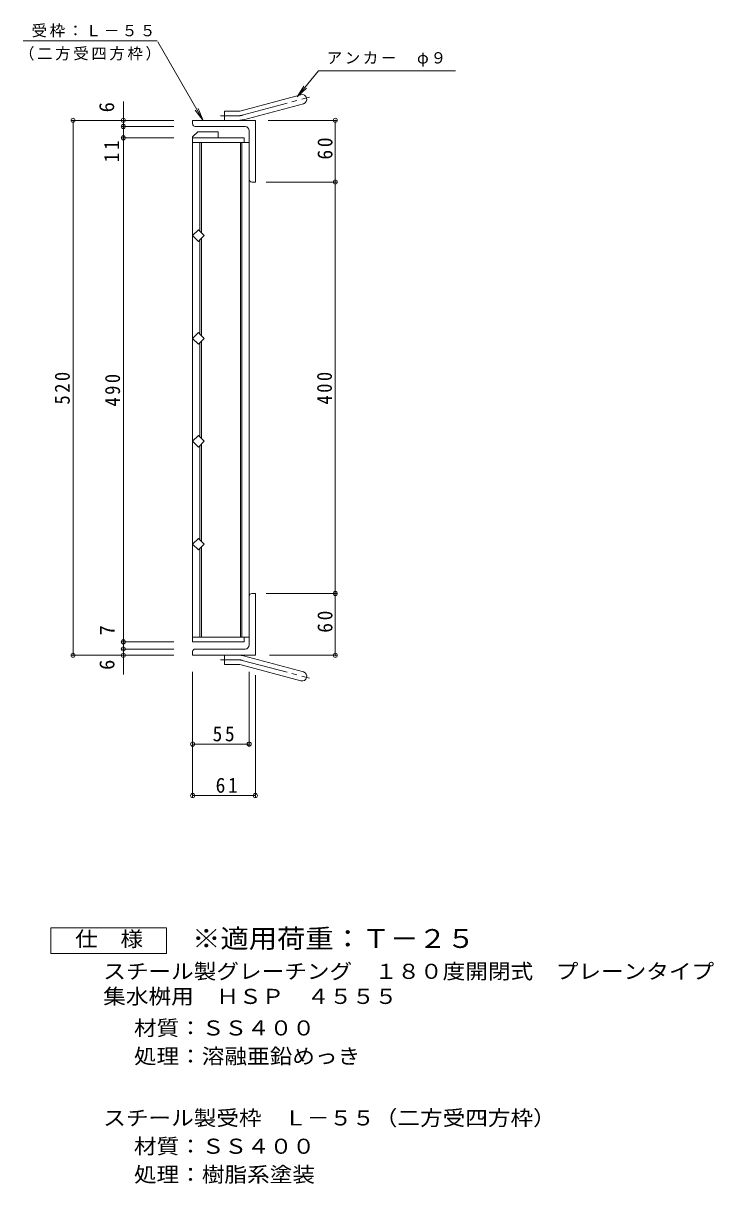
# Model space of a CAD drawing. Units: millimetres, scale not verified. Extents: x -692 to 866, y -688 to 638.
# Drawn here: x 195 to 866, y -553 to 576 of the extents above; entities that cross this region are included whole.
import ezdxf
from ezdxf.enums import TextEntityAlignment as Align

# ---------------------------------------------------------------- set-up
doc = ezdxf.new("R2010")
doc.units = ezdxf.units.MM
doc.header["$LTSCALE"] = 5
doc.header["$PDMODE"] = 32
doc.header["$PDSIZE"] = 4
doc.linetypes.add('CHAIN2', pattern=[12, 9, -1, 1, -1])
for name, color, linetype, lineweight in [('B-1', 2, 'Continuous', 9), ('B-2', 3, 'Continuous', 9), ('B-4', 7, 'Continuous', 9), ('B-5', 7, 'Continuous', 9), ('F-4_F-4ﾚｲﾔ', 2, 'Continuous', 9)]:
    doc.layers.add(name, color=color, linetype=linetype, lineweight=lineweight)
doc.layers.add('F-5_F-5ﾚｲﾔ', color=2, linetype='Continuous')
doc.styles.add('ＭＳ ゴシック', font='')
doc.styles.get('ＭＳ ゴシック').set_extended_font_data('MS Gothic')

msp = doc.modelspace()

# ---------------------------------------------------------------- linework, layer by layer
at = {"layer": 'B-1'}
for p, q in [((406.594, 490.564), (464.785, 506.156)), ((408.923, 481.87), (467.114, 497.463)), ((390.449, 481.257), (390.449, 490.257)), ((404.264, 490.257), (390.449, 490.257)), ((359.449, 477.757), (359.449, 481.257)), ((420.449, 481.257), (359.449, 481.257)), ((410.449, 475.257), (361.949, 475.257)), ((420.449, 481.257), (420.449, 421.257)), ((414.449, 471.257), (414.449, 423.757)), ((416.949, 421.257), (420.449, 421.257)), ((414.449, -28.743), (414.449, 18.757)), ((416.949, 21.257), (420.449, 21.257)), ((420.449, -38.743), (420.449, 21.257)), ((410.449, -32.743), (361.949, -32.743)), ((359.449, -35.243), (359.449, -38.743)), ((420.449, -38.743), (359.449, -38.743)), ((390.449, -38.743), (390.449, -47.743)), ((408.923, -39.356), (467.114, -54.949)), ((404.264, -47.743), (390.449, -47.743)), ((406.594, -48.05), (464.785, -63.642))]:
    msp.add_line(p, q, dxfattribs=at)
at = {"layer": 'B-1', "linetype": 'CHAIN2'}
for p, q in [((407.758, 486.217), (472.925, 503.678)), ((404.264, 485.757), (386.644, 485.757)), ((404.264, -43.243), (386.644, -43.243)), ((407.758, -43.703), (472.925, -61.164))]:
    msp.add_line(p, q, dxfattribs=at)
at = {"layer": 'B-1'}
for centre, radius, start, end in [((465.949, 501.809), 4.5, 285.00014, 104.99991), ((404.264, 499.257), 9, 270, 285.00002), ((361.949, 477.757), 2.5, 180, 270), ((404.264, 499.257), 18, 270, 285), ((410.449, 471.257), 4, 0, 90), ((416.949, 423.757), 2.5, 180, 270), ((416.949, 18.757), 2.5, 90, 180), ((361.949, -35.243), 2.5, 90, 180), ((410.449, -28.743), 4, 270, 0), ((404.264, -56.743), 18, 75, 90), ((404.264, -56.743), 9, 74.99998, 90), ((465.949, -59.295), 4.5, 255.00009, 74.99986)]:
    msp.add_arc(centre, radius, start, end, dxfattribs=at)
at = {"layer": 'B-1', "linetype": 'CHAIN2'}
for centre, start, end in [((404.264, 499.257), 270, 284.99995), ((404.264, -56.743), 75.00005, 90)]:
    msp.add_arc(centre, 13.5, start, end, dxfattribs=at)
at = {"layer": 'B-2'}
for p, q in [((359.449, 465.257), (364.449, 470.257)), ((359.449, 465.257), (359.449, 464.257)), ((359.449, 464.257), (409.449, 464.257)), ((359.449, 464.257), (359.449, -25.743)), ((364.449, 470.257), (384.449, 470.257)), ((384.449, 464.257), (384.449, 470.257)), ((409.449, 464.257), (409.449, 459.757)), ((359.449, 459.757), (414.449, 459.757)), ((366.449, 459.757), (366.449, 373.57)), ((367.949, 459.757), (367.949, 372.071)), ((405.949, 459.757), (405.949, -21.243)), ((407.449, 459.757), (407.449, -21.243)), ((414.449, 459.757), (414.449, -21.243)), ((366.449, 364.943), (366.449, 273.571)), ((367.949, 366.443), (367.949, 272.071)), ((366.449, 264.943), (366.449, 173.571)), ((367.949, 266.443), (367.949, 172.071)), ((366.449, 164.943), (366.449, 73.571)), ((367.949, 166.443), (367.949, 72.071)), ((366.449, 64.943), (366.449, -21.243)), ((367.949, 66.443), (367.949, -21.243)), ((359.449, -21.243), (414.449, -21.243)), ((409.449, -25.743), (409.449, -21.243)), ((359.449, -25.743), (409.449, -25.743))]:
    msp.add_line(p, q, dxfattribs=at)
for points in [[(365.106, 363.6), (359.449, 369.257), (365.106, 374.914), (370.763, 369.257)], [(370.763, 369.257), (367.132, 365.625), (365.106, 363.6)]]:
    msp.add_lwpolyline(points, dxfattribs=at)
for points in [[(365.106, 274.914), (359.449, 269.257), (365.106, 263.6), (370.763, 269.257), (367.132, 272.889)], [(365.106, 174.914), (359.449, 169.257), (365.106, 163.6), (370.763, 169.257), (367.132, 172.889)], [(365.106, 74.914), (359.449, 69.257), (365.106, 63.6), (370.763, 69.257), (367.132, 72.889)]]:
    msp.add_lwpolyline(points, close=True, dxfattribs=at)
at = {"layer": 'B-4'}
for p, q in [((292.134, 499.712), (292.134, 475.257)), ((341.356, 481.257), (241.743, 481.257)), ((243.243, 481.257), (243.243, -38.743)), ((341.356, 475.257), (290.634, 475.257)), ((292.134, 475.257), (292.134, 464.257)), ((432.925, 481.257), (499.598, 481.257)), ((498.098, 421.257), (498.098, 481.257)), ((341.356, 464.257), (290.634, 464.257)), ((292.134, 464.257), (292.134, -25.743)), ((430.831, 421.257), (499.598, 421.257)), ((498.098, 21.257), (498.098, 421.257)), ((430.831, 21.257), (499.598, 21.257)), ((498.098, -38.743), (498.098, 21.257)), ((341.356, -25.743), (290.634, -25.743)), ((341.356, -32.743), (290.634, -32.743)), ((292.134, -25.743), (292.134, -32.743)), ((292.134, -32.743), (292.134, -57.426)), ((341.356, -38.743), (241.743, -38.743)), ((434.092, -38.743), (499.598, -38.743)), ((359.449, -54.734), (359.449, -176.639)), ((414.449, -54.734), (414.449, -126.638)), ((420.449, -58.061), (420.449, -176.639)), ((359.449, -125.138), (414.449, -125.138)), ((359.449, -175.139), (420.449, -175.139))]:
    msp.add_line(p, q, dxfattribs=at)
for p in [(243.243, 481.257), (292.134, 481.257), (292.134, 475.257), (498.098, 481.257), (292.134, 464.257), (498.098, 421.257), (498.098, 21.257), (292.134, -25.743), (292.134, -32.743), (243.243, -38.743), (292.134, -38.743), (498.098, -38.743), (359.449, -125.138), (414.449, -125.138), (359.449, -175.139), (420.449, -175.139)]:
    msp.add_point(p, dxfattribs=at)
at = {"layer": 'B-5'}
for p, q in [((194.782, 558.566), (325.068, 558.566)), ((481.843, 529.404), (615.039, 529.404)), ((461.009, 503.968), (470.124, 512.522)), ((369.68, 481.257), (364.897, 492.805))]:
    msp.add_line(p, q, dxfattribs=at)
for points in [[(325.528, 557.732), (369.68, 481.257), (362.071, 491.174)], [(481.843, 529.404), (461.009, 503.968), (467.599, 514.59)]]:
    msp.add_lwpolyline(points, dxfattribs=at)
at = {"layer": 'F-4_F-4ﾚｲﾔ'}
msp.add_lwpolyline([(221.517, -328.794), (221.517, -303.793), (334.016, -303.793), (334.016, -328.794)], close=True, dxfattribs=at)

# ---------------------------------------------------------------- texts
at = {"layer": 'B-4', "color": 2, "style": 'ＭＳ ゴシック'}
for s, p in [('6', (287.582, 489.022)), ('7', (288.213, -19.449)), ('6', (287.829, -52.996))]:
    msp.add_text(s, height=14.66, rotation=90, dxfattribs=at).set_placement(p, align=Align.BOTTOM_LEFT)
at = {"layer": 'B-4', "color": 2, "char_height": 14.66, "attachment_point": 7, "rotation": 90, "style": 'ＭＳ ゴシック'}
for s, insert in [('\\T1.27;\\W0.95;60', (495.598, 443.132)), ('\\T1.27;\\W0.95;11', (288.034, 440.368)), ('\\T1.27;\\W0.9;520', (240.243, 205.007)), ('\\T1.27;\\W0.9;490', (289.134, 203.007)), ('\\T1.27;\\W0.9;400', (495.098, 205.007)), ('\\T1.27;\\W0.95;60', (495.598, -16.868))]:
    msp.add_mtext(s, dxfattribs=dict(at, insert=insert))
at = {"layer": 'B-4', "color": 2, "char_height": 14.66, "attachment_point": 7, "style": 'ＭＳ ゴシック'}
for s, insert in [('\\T1.27;\\W0.95;55', (378.824, -122.638)), ('\\T1.27;\\W0.95;61', (381.824, -172.639))]:
    msp.add_mtext(s, dxfattribs=dict(at, insert=insert))
at = {"layer": 'B-5', "char_height": 11, "attachment_point": 7, "style": 'ＭＳ ゴシック'}
for s, insert in [('\\T1.17;受枠：Ｌ－５５', (202.954, 561.829)), ('\\T1.17;（二方受四方枠）', (190.763, 539.322)), ('\\T1.17;アンカー\u3000φ９', (489.857, 533.534))]:
    msp.add_mtext(s, dxfattribs=dict(at, insert=insert))
at = {"layer": 'F-4_F-4ﾚｲﾔ', "style": 'ＭＳ ゴシック', "width": 1.1}
for s, p in [('仕\u3000様', (245.266, -326.294)), ('スチール製グレーチング\u3000１８０度開閉式\u3000プレーンタイプ', (272.561, -357.754)), ('集水桝用\u3000ＨＳＰ\u3000４５５５', (272.561, -382.127)), ('材質：ＳＳ４００', (302.417, -412.779)), ('処理：溶融亜鉛めっき', (302.417, -440.279)), ('スチール製受枠\u3000Ｌ－５５（二方受四方枠）', (272.562, -500.28)), ('材質：ＳＳ４００', (302.417, -527.78)), ('処理：樹脂系塗装', (302.417, -555.28))]:
    msp.add_text(s, height=14.66, dxfattribs=at).set_placement(p, align=Align.BOTTOM_LEFT)
at = {"layer": 'F-5_F-5ﾚｲﾔ', "color": 3, "style": 'ＭＳ ゴシック', "width": 1.1}
msp.add_text('※適用荷重：Ｔ－２５', height=18.33, dxfattribs=at).set_placement((359.016, -328.794), align=Align.BOTTOM_LEFT)

doc.saveas('drawing.dxf')
